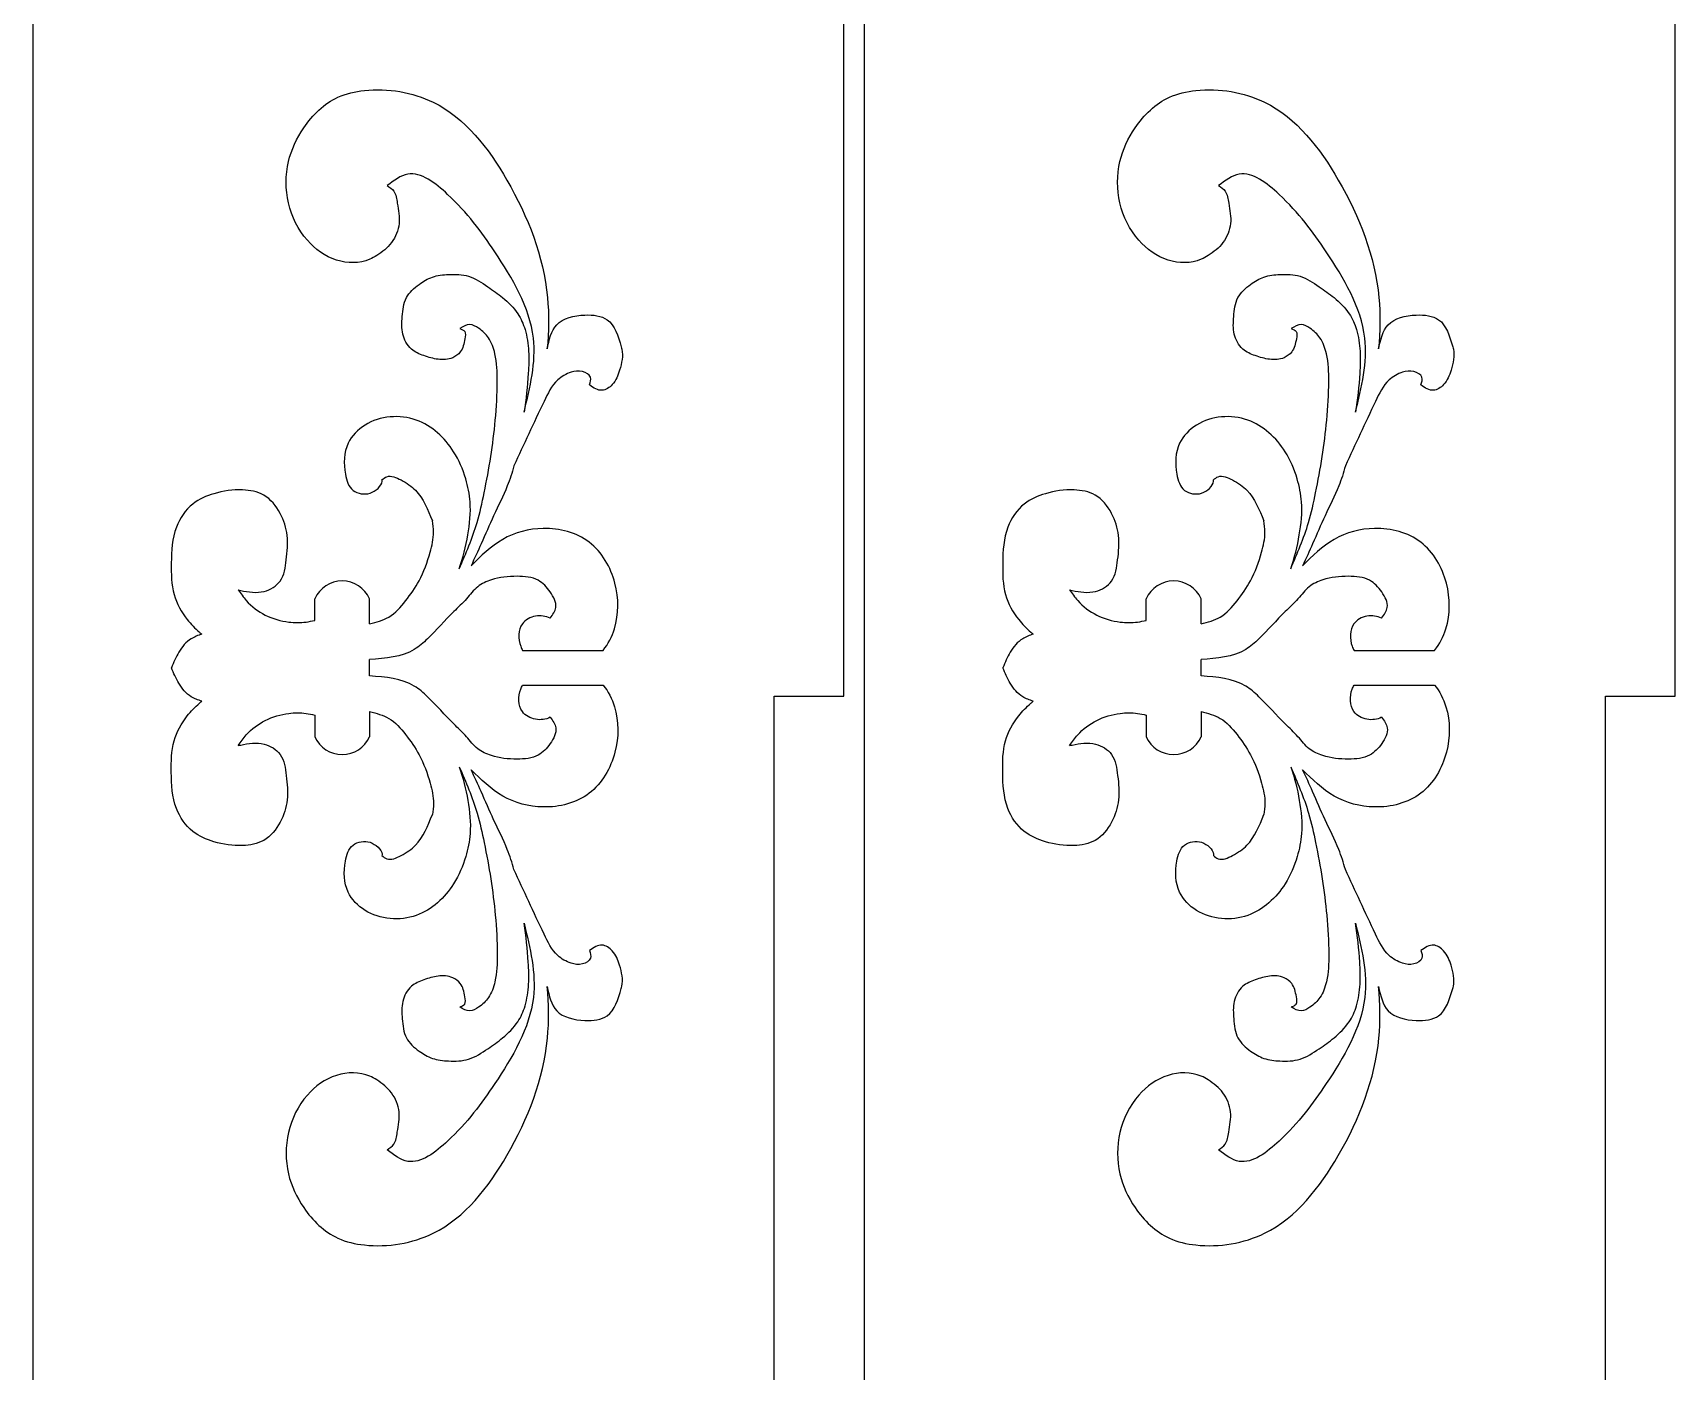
# Model space of a CAD drawing. Header units: millimetres. Extents: x -602 to -167, y 60 to 327.
# Drawn here: x -237.6 to -166.7, y 128 to 185.8 of the extents above; entities that cross this region are included whole.
import ezdxf

# ---------------------------------------------------------------- set-up
doc = ezdxf.new("R2010")
doc.units = ezdxf.units.MM

msp = doc.modelspace()

# ---------------------------------------------------------------- linework, layer by layer
at = {"color": 3, "linetype": 'Continuous', "lineweight": -3}
for p, q in [((-225.46, 160.433), (-225.46, 161.366)), ((-223.091, 160.286), (-223.091, 161.366)), ((-189.571, 160.433), (-189.571, 161.366)), ((-187.203, 160.286), (-187.203, 161.366)), ((-223.091, 158.038), (-223.091, 158.743)), ((-187.203, 158.038), (-187.203, 158.743)), ((-225.46, 156.348), (-225.46, 155.415)), ((-223.091, 156.495), (-223.091, 155.415)), ((-189.571, 156.348), (-189.571, 155.415)), ((-187.203, 156.495), (-187.203, 155.415))]:
    msp.add_line(p, q, dxfattribs=at)
at = {"color": 3, "lineweight": -3}
for p, q in [((-216.487, 159.141), (-213.016, 159.141)), ((-180.599, 159.141), (-177.128, 159.141)), ((-216.487, 157.641), (-213.016, 157.641)), ((-180.599, 157.641), (-177.128, 157.641))]:
    msp.add_line(p, q, dxfattribs=at)
at = {"color": 7, "linetype": 'Continuous', "lineweight": -3}
for points in [[(-205.629, 157.161), (-202.629, 157.161), (-202.629, 232.161), (-205.629, 232.161), (-205.636, 307.467), (-216.576, 314.218), (-218.203, 311.664), (-226.682, 317.136), (-225.086, 319.641), (-237.629, 327.492), (-237.629, 60.329), (-225.086, 68.18), (-226.682, 70.685), (-218.203, 76.157), (-216.576, 73.603), (-205.636, 80.354)], [(-169.74, 157.161), (-166.74, 157.161), (-166.74, 232.161), (-169.74, 232.161), (-169.748, 307.467), (-180.688, 314.218), (-182.314, 311.664), (-190.793, 317.136), (-189.197, 319.641), (-201.74, 327.492), (-201.74, 60.329), (-189.197, 68.18), (-190.793, 70.685), (-182.314, 76.157), (-180.688, 73.603), (-169.748, 80.354)]]:
    msp.add_lwpolyline(points, close=True, dxfattribs=at)
at = {"color": 3, "linetype": 'Continuous', "lineweight": -3}
for centre, start, end in [((-224.276, 160.842), 23.87179, 156.12821), ((-188.387, 160.842), 23.87179, 156.12821), ((-224.276, 155.939), 203.87179, 336.12821), ((-188.387, 155.939), 203.87179, 336.12821)]:
    msp.add_arc(centre, 1.295, start, end, dxfattribs=at)
for points, knots in [([(-222.337, 179.197), (-222.23, 179.124), (-221.968, 178.947), (-221.887, 178.31), (-221.73, 177.562), (-222.084, 176.697), (-222.636, 176.259), (-223.397, 175.824), (-224.614, 175.846), (-225.948, 176.821), (-226.731, 178.41), (-226.731, 180.208), (-225.957, 181.848), (-224.76, 183.031), (-222.717, 183.478), (-219.622, 182.971), (-216.805, 179.306), (-215.318, 175.443), (-215.356, 172.893), (-215.431, 172.153)], [0, 0, 0, 0, 0.0104551, 0.0255941, 0.0503422, 0.0750694, 0.0988631, 0.1084821, 0.1486782, 0.1913846, 0.2420154, 0.2920984, 0.336921, 0.392412, 0.4255277, 0.5099451, 0.6396652, 0.7899166, 0.8522065, 0.8522065, 0.8522065, 0.8522065]), ([(-186.449, 179.197), (-186.342, 179.124), (-186.08, 178.947), (-185.999, 178.31), (-185.842, 177.562), (-186.196, 176.697), (-186.747, 176.259), (-187.509, 175.824), (-188.725, 175.846), (-190.06, 176.821), (-190.842, 178.41), (-190.843, 180.208), (-190.069, 181.848), (-188.872, 183.031), (-186.829, 183.478), (-183.734, 182.971), (-180.917, 179.306), (-179.43, 175.443), (-179.468, 172.893), (-179.543, 172.153)], [0, 0, 0, 0, 0.0104551, 0.0255941, 0.0503422, 0.0750694, 0.0988631, 0.1084821, 0.1486782, 0.1913846, 0.2420154, 0.2920984, 0.336921, 0.392412, 0.4255277, 0.5099451, 0.6396652, 0.7899166, 0.8522065, 0.8522065, 0.8522065, 0.8522065]), ([(-216.426, 169.414), (-216.164, 170.492), (-215.572, 172.932), (-217.539, 176.222), (-219.213, 178.483), (-221.196, 180.059), (-222.043, 179.418), (-222.337, 179.197)], [0, 0, 0, 0, 0.239852, 0.542735, 0.780735, 0.9241, 1, 1, 1, 1]), ([(-180.538, 169.414), (-180.276, 170.492), (-179.684, 172.932), (-181.651, 176.222), (-183.324, 178.483), (-185.308, 180.059), (-186.155, 179.418), (-186.449, 179.197)], [0, 0, 0, 0, 0.239852, 0.542735, 0.780735, 0.9241, 1, 1, 1, 1]), ([(-219.202, 173.029), (-219.116, 172.997), (-218.921, 172.923), (-218.997, 172.468), (-219.088, 172.042), (-219.56, 171.69), (-220.146, 171.669), (-220.741, 171.845), (-221.375, 172.107), (-221.73, 172.79), (-221.686, 173.567), (-221.602, 174.398), (-221.001, 174.929), (-220.381, 175.302), (-219.632, 175.383), (-218.773, 175.358), (-218.025, 174.864), (-217.299, 174.349), (-216.69, 173.756), (-216.327, 172.932), (-216.207, 172.049), (-216.237, 170.847), (-216.345, 169.974), (-216.426, 169.414)], [0, 0, 0, 0, 0.0084563, 0.0192404, 0.0400554, 0.0540599, 0.0757216, 0.0975502, 0.1183685, 0.1440488, 0.1698501, 0.1986138, 0.2258268, 0.248207, 0.2723615, 0.3020978, 0.3344556, 0.361694, 0.3944448, 0.4200565, 0.4528112, 0.4853453, 0.5434327, 0.5434327, 0.5434327, 0.5434327]), ([(-183.314, 173.029), (-183.228, 172.997), (-183.033, 172.923), (-183.109, 172.468), (-183.199, 172.042), (-183.671, 171.69), (-184.257, 171.669), (-184.853, 171.845), (-185.487, 172.107), (-185.842, 172.79), (-185.798, 173.567), (-185.714, 174.398), (-185.112, 174.929), (-184.493, 175.302), (-183.744, 175.383), (-182.884, 175.358), (-182.137, 174.864), (-181.411, 174.349), (-180.802, 173.756), (-180.439, 172.932), (-180.318, 172.049), (-180.348, 170.847), (-180.456, 169.974), (-180.538, 169.414)], [0, 0, 0, 0, 0.0084563, 0.0192404, 0.0400554, 0.0540599, 0.0757216, 0.0975502, 0.1183685, 0.1440488, 0.1698501, 0.1986138, 0.2258268, 0.248207, 0.2723615, 0.3020978, 0.3344556, 0.361694, 0.3944448, 0.4200565, 0.4528112, 0.4853453, 0.5434327, 0.5434327, 0.5434327, 0.5434327]), ([(-219.224, 162.665), (-218.94, 163.322), (-218.482, 164.382), (-218.006, 166.544), (-217.675, 168.576), (-217.56, 170.59), (-217.6, 171.797), (-217.893, 172.622), (-218.318, 173.016), (-218.789, 173.285), (-219.058, 173.118), (-219.202, 173.029)], [0, 0, 0, 0, 0.182712, 0.294926, 0.565473, 0.709148, 0.810943, 0.874058, 0.925165, 0.960062, 1, 1, 1, 1]), ([(-215.431, 172.153), (-215.343, 172.546), (-215.154, 173.389), (-213.909, 173.679), (-212.607, 173.528), (-212.367, 172.707), (-212.229, 172.236)], [0, 0, 0, 0, 0.237638, 0.509806, 0.719427, 1, 1, 1, 1]), ([(-183.336, 162.665), (-183.052, 163.322), (-182.593, 164.382), (-182.118, 166.544), (-181.787, 168.576), (-181.672, 170.59), (-181.711, 171.797), (-182.005, 172.622), (-182.43, 173.016), (-182.901, 173.285), (-183.17, 173.118), (-183.314, 173.029)], [0, 0, 0, 0, 0.182712, 0.294926, 0.565473, 0.709148, 0.810943, 0.874058, 0.925165, 0.960062, 1, 1, 1, 1]), ([(-179.543, 172.153), (-179.455, 172.546), (-179.266, 173.389), (-178.021, 173.679), (-176.719, 173.528), (-176.478, 172.707), (-176.341, 172.236)], [0, 0, 0, 0, 0.237638, 0.509806, 0.719427, 1, 1, 1, 1]), ([(-212.229, 172.236), (-212.218, 172.204), (-212.132, 171.883), (-212.266, 171.285), (-212.515, 170.632), (-213.089, 170.246), (-213.421, 170.471), (-213.602, 170.594)], [0.7639784, 0.7639784, 0.7639784, 0.7639784, 0.7726298, 0.849561, 0.9081699, 0.9499939, 1, 1, 1, 1]), ([(-176.341, 172.236), (-176.33, 172.204), (-176.244, 171.883), (-176.378, 171.285), (-176.627, 170.632), (-177.201, 170.246), (-177.533, 170.471), (-177.714, 170.594)], [0.7639784, 0.7639784, 0.7639784, 0.7639784, 0.7726298, 0.849561, 0.9081699, 0.9499939, 1, 1, 1, 1]), ([(-213.602, 170.594), (-213.564, 170.712), (-213.478, 170.98), (-213.937, 171.234), (-214.459, 171.161), (-215.143, 170.77), (-215.861, 169.27), (-216.439, 168.019), (-216.864, 167.098)], [0, 0, 0, 0, 0.055002, 0.124699, 0.205393, 0.31474, 0.494927, 1, 1, 1, 1]), ([(-177.714, 170.594), (-177.676, 170.712), (-177.589, 170.98), (-178.049, 171.234), (-178.571, 171.161), (-179.255, 170.77), (-179.973, 169.27), (-180.55, 168.019), (-180.976, 167.098)], [0, 0, 0, 0, 0.055002, 0.124699, 0.205393, 0.31474, 0.494927, 1, 1, 1, 1]), ([(-219.224, 162.665), (-219.053, 163.136), (-218.824, 164.091), (-218.685, 165.412), (-218.936, 166.64), (-219.511, 167.999), (-220.981, 169.387), (-223.055, 169.239), (-224.193, 168.052), (-224.232, 166.94), (-223.926, 165.941), (-223.145, 165.823), (-222.832, 166.049), (-222.722, 166.129)], [0.2863783, 0.2863783, 0.2863783, 0.2863783, 0.3636521, 0.4368849, 0.4889549, 0.5549166, 0.663249, 0.7774327, 0.832549, 0.9013956, 0.941117, 0.9791487, 1, 1, 1, 1]), ([(-183.336, 162.665), (-183.164, 163.136), (-182.936, 164.091), (-182.797, 165.412), (-183.047, 166.64), (-183.622, 167.999), (-185.093, 169.387), (-187.166, 169.239), (-188.305, 168.052), (-188.344, 166.94), (-188.037, 165.941), (-187.257, 165.823), (-186.944, 166.049), (-186.833, 166.129)], [0.2863783, 0.2863783, 0.2863783, 0.2863783, 0.3636521, 0.4368849, 0.4889549, 0.5549166, 0.663249, 0.7774327, 0.832549, 0.9013956, 0.941117, 0.9791487, 1, 1, 1, 1]), ([(-222.558, 166.5), (-222.492, 166.553), (-222.255, 166.745), (-221.661, 166.481), (-220.876, 165.949), (-220.581, 165.216), (-220.384, 164.729)], [0, 0, 0, 0, 0.077334, 0.279144, 0.521603, 1, 1, 1, 1]), ([(-216.864, 167.098), (-216.943, 166.805), (-217.181, 166.069), (-217.746, 164.986), (-218.231, 163.822), (-218.562, 163.104), (-218.715, 162.791)], [0.6239658, 0.6239658, 0.6239658, 0.6239658, 0.6551904, 0.7036471, 0.7491045, 0.7849492, 0.7849492, 0.7849492, 0.7849492]), ([(-186.67, 166.5), (-186.604, 166.553), (-186.366, 166.745), (-185.773, 166.481), (-184.988, 165.949), (-184.692, 165.216), (-184.496, 164.729)], [0, 0, 0, 0, 0.077334, 0.279144, 0.521603, 1, 1, 1, 1]), ([(-180.976, 167.098), (-181.055, 166.805), (-181.292, 166.069), (-181.858, 164.986), (-182.343, 163.822), (-182.673, 163.104), (-182.826, 162.791)], [0.6239658, 0.6239658, 0.6239658, 0.6239658, 0.6551904, 0.7036471, 0.7491045, 0.7849492, 0.7849492, 0.7849492, 0.7849492]), ([(-228.77, 161.752), (-228.732, 161.744), (-228.357, 161.662), (-227.699, 161.559), (-226.81, 162.098), (-226.683, 163.092), (-226.577, 164.084), (-226.907, 165.093), (-227.566, 165.93), (-228.688, 166.127), (-229.745, 165.974), (-230.839, 165.501), (-231.599, 164.383), (-231.667, 162.975), (-231.65, 161.569), (-231.091, 160.561), (-230.598, 160.06), (-230.373, 159.868), (-230.34, 159.84)], [0.1985185, 0.1985185, 0.1985185, 0.1985185, 0.2031076, 0.2440641, 0.2772177, 0.3155843, 0.3582114, 0.3986216, 0.4415307, 0.479449, 0.5298033, 0.5708078, 0.6201198, 0.6838334, 0.7389355, 0.7880277, 0.8187197, 0.8239563, 0.8239563, 0.8239563, 0.8239563]), ([(-222.722, 166.129), (-222.639, 166.232), (-222.541, 166.352), (-222.554, 166.481), (-222.558, 166.5)], [0, 0, 0, 0, 0.02675976, 0.03139039, 0.03139039, 0.03139039, 0.03139039]), ([(-192.881, 161.752), (-192.844, 161.744), (-192.468, 161.662), (-191.811, 161.559), (-190.922, 162.098), (-190.795, 163.092), (-190.689, 164.084), (-191.018, 165.093), (-191.678, 165.93), (-192.799, 166.127), (-193.857, 165.974), (-194.951, 165.501), (-195.711, 164.383), (-195.779, 162.975), (-195.762, 161.569), (-195.202, 160.561), (-194.71, 160.06), (-194.485, 159.868), (-194.451, 159.84)], [0.1985185, 0.1985185, 0.1985185, 0.1985185, 0.2031076, 0.2440641, 0.2772177, 0.3155843, 0.3582114, 0.3986216, 0.4415307, 0.479449, 0.5298033, 0.5708078, 0.6201198, 0.6838334, 0.7389355, 0.7880277, 0.8187197, 0.8239563, 0.8239563, 0.8239563, 0.8239563]), ([(-186.833, 166.129), (-186.75, 166.232), (-186.653, 166.352), (-186.666, 166.481), (-186.67, 166.5)], [0, 0, 0, 0, 0.02675976, 0.03139039, 0.03139039, 0.03139039, 0.03139039]), ([(-223.091, 160.286), (-222.801, 160.359), (-222.178, 160.513), (-221.512, 161.281), (-220.875, 162.202), (-220.495, 163.226), (-220.299, 164.114), (-220.352, 164.569), (-220.384, 164.729)], [0, 0, 0, 0, 0.0967524, 0.2077984, 0.3229667, 0.4688046, 0.5659752, 0.6196078, 0.6196078, 0.6196078, 0.6196078]), ([(-187.203, 160.286), (-186.913, 160.359), (-186.29, 160.513), (-185.624, 161.281), (-184.987, 162.202), (-184.607, 163.226), (-184.411, 164.114), (-184.464, 164.569), (-184.496, 164.729)], [0, 0, 0, 0, 0.0967524, 0.2077984, 0.3229667, 0.4688046, 0.5659752, 0.6196078, 0.6196078, 0.6196078, 0.6196078]), ([(-213.016, 159.141), (-212.791, 159.409), (-212.33, 160.345), (-212.334, 162.11), (-213.429, 164.04), (-215.525, 164.577), (-217.424, 164.066), (-218.287, 163.213), (-218.715, 162.791)], [0.4087317, 0.4087317, 0.4087317, 0.4087317, 0.4661794, 0.5740348, 0.6890173, 0.8028114, 0.9023404, 1, 1, 1, 1]), ([(-177.128, 159.141), (-176.903, 159.409), (-176.441, 160.345), (-176.445, 162.11), (-177.54, 164.04), (-179.637, 164.577), (-181.536, 164.066), (-182.399, 163.213), (-182.826, 162.791)], [0.4087317, 0.4087317, 0.4087317, 0.4087317, 0.4661794, 0.5740348, 0.6890173, 0.8028114, 0.9023404, 1, 1, 1, 1]), ([(-215.301, 160.53), (-215.19, 160.679), (-214.926, 161.032), (-215.28, 161.696), (-215.824, 162.284), (-216.808, 162.372), (-217.695, 162.271), (-218.478, 161.922), (-218.907, 161.33), (-219.68, 160.632), (-220.356, 159.836), (-221.464, 158.864), (-222.405, 158.794), (-223.091, 158.743)], [0, 0, 0, 0, 0.049493, 0.117784, 0.186526, 0.27535, 0.381784, 0.444395, 0.512003, 0.58656, 0.742023, 0.811615, 1, 1, 1, 1]), ([(-179.413, 160.53), (-179.302, 160.679), (-179.038, 161.032), (-179.392, 161.696), (-179.935, 162.284), (-180.92, 162.372), (-181.807, 162.271), (-182.589, 161.922), (-183.019, 161.33), (-183.792, 160.632), (-184.468, 159.836), (-185.576, 158.864), (-186.516, 158.794), (-187.203, 158.743)], [0, 0, 0, 0, 0.049493, 0.117784, 0.186526, 0.27535, 0.381784, 0.444395, 0.512003, 0.58656, 0.742023, 0.811615, 1, 1, 1, 1]), ([(-228.77, 161.752), (-228.658, 161.593), (-228.348, 161.153), (-227.615, 160.602), (-226.69, 160.336), (-225.952, 160.326), (-225.584, 160.406), (-225.46, 160.433)], [0, 0, 0, 0, 0.153061, 0.424174, 0.703096, 0.900038, 1, 1, 1, 1]), ([(-192.881, 161.752), (-192.77, 161.593), (-192.46, 161.153), (-191.727, 160.602), (-190.802, 160.336), (-190.063, 160.326), (-189.695, 160.406), (-189.571, 160.433)], [0, 0, 0, 0, 0.153061, 0.424174, 0.703096, 0.900038, 1, 1, 1, 1]), ([(-215.301, 160.53), (-215.483, 160.624), (-215.953, 160.687), (-216.685, 160.29), (-216.688, 159.558), (-216.518, 159.196), (-216.487, 159.141)], [0.0615577, 0.0615577, 0.0615577, 0.0615577, 0.0960766, 0.1321564, 0.1855739, 0.1958014, 0.1958014, 0.1958014, 0.1958014]), ([(-179.413, 160.53), (-179.595, 160.624), (-180.065, 160.687), (-180.797, 160.29), (-180.8, 159.558), (-180.63, 159.196), (-180.599, 159.141)], [0.0615577, 0.0615577, 0.0615577, 0.0615577, 0.0960766, 0.1321564, 0.1855739, 0.1958014, 0.1958014, 0.1958014, 0.1958014]), ([(-230.34, 159.84), (-230.496, 159.784), (-230.904, 159.639), (-231.359, 159.091), (-231.553, 158.619), (-231.647, 158.391)], [0, 0, 0, 0, 0.242895, 0.633402, 1, 1, 1, 1]), ([(-194.451, 159.84), (-194.608, 159.784), (-195.016, 159.639), (-195.47, 159.091), (-195.665, 158.619), (-195.759, 158.391)], [0, 0, 0, 0, 0.242895, 0.633402, 1, 1, 1, 1]), ([(-230.34, 156.942), (-230.496, 156.998), (-230.904, 157.143), (-231.359, 157.691), (-231.553, 158.162), (-231.647, 158.391)], [0, 0, 0, 0, 0.242895, 0.633402, 1, 1, 1, 1]), ([(-194.451, 156.942), (-194.608, 156.998), (-195.016, 157.143), (-195.47, 157.691), (-195.665, 158.162), (-195.759, 158.391)], [0, 0, 0, 0, 0.242895, 0.633402, 1, 1, 1, 1]), ([(-215.301, 156.251), (-215.19, 156.103), (-214.926, 155.75), (-215.28, 155.085), (-215.824, 154.498), (-216.808, 154.41), (-217.695, 154.511), (-218.478, 154.859), (-218.907, 155.451), (-219.68, 156.15), (-220.356, 156.946), (-221.464, 157.918), (-222.405, 157.988), (-223.091, 158.038)], [0, 0, 0, 0, 0.049493, 0.117784, 0.186526, 0.27535, 0.381784, 0.444395, 0.512003, 0.58656, 0.742023, 0.811615, 1, 1, 1, 1]), ([(-213.016, 157.641), (-212.791, 157.373), (-212.33, 156.437), (-212.334, 154.672), (-213.429, 152.742), (-215.525, 152.205), (-217.424, 152.716), (-218.287, 153.569), (-218.715, 153.991)], [0.4087317, 0.4087317, 0.4087317, 0.4087317, 0.4661794, 0.5740348, 0.6890173, 0.8028114, 0.9023404, 1, 1, 1, 1]), ([(-215.301, 156.251), (-215.483, 156.157), (-215.953, 156.095), (-216.685, 156.492), (-216.688, 157.224), (-216.518, 157.586), (-216.487, 157.641)], [0.0615577, 0.0615577, 0.0615577, 0.0615577, 0.0960766, 0.1321564, 0.1855739, 0.1958014, 0.1958014, 0.1958014, 0.1958014]), ([(-179.413, 156.251), (-179.302, 156.103), (-179.038, 155.75), (-179.392, 155.085), (-179.935, 154.498), (-180.92, 154.41), (-181.807, 154.511), (-182.589, 154.859), (-183.019, 155.451), (-183.792, 156.15), (-184.468, 156.946), (-185.576, 157.918), (-186.516, 157.988), (-187.203, 158.038)], [0, 0, 0, 0, 0.049493, 0.117784, 0.186526, 0.27535, 0.381784, 0.444395, 0.512003, 0.58656, 0.742023, 0.811615, 1, 1, 1, 1]), ([(-177.128, 157.641), (-176.903, 157.373), (-176.441, 156.437), (-176.445, 154.672), (-177.54, 152.742), (-179.637, 152.205), (-181.536, 152.716), (-182.399, 153.569), (-182.826, 153.991)], [0.4087317, 0.4087317, 0.4087317, 0.4087317, 0.4661794, 0.5740348, 0.6890173, 0.8028114, 0.9023404, 1, 1, 1, 1]), ([(-179.413, 156.251), (-179.595, 156.157), (-180.065, 156.095), (-180.797, 156.492), (-180.8, 157.224), (-180.63, 157.586), (-180.599, 157.641)], [0.0615577, 0.0615577, 0.0615577, 0.0615577, 0.0960766, 0.1321564, 0.1855739, 0.1958014, 0.1958014, 0.1958014, 0.1958014]), ([(-228.77, 155.029), (-228.732, 155.038), (-228.357, 155.119), (-227.699, 155.223), (-226.81, 154.684), (-226.683, 153.69), (-226.577, 152.698), (-226.907, 151.689), (-227.566, 150.852), (-228.688, 150.655), (-229.745, 150.808), (-230.839, 151.281), (-231.599, 152.399), (-231.667, 153.807), (-231.65, 155.212), (-231.091, 156.221), (-230.598, 156.722), (-230.373, 156.914), (-230.34, 156.942)], [0.1985185, 0.1985185, 0.1985185, 0.1985185, 0.2031076, 0.2440641, 0.2772177, 0.3155843, 0.3582114, 0.3986216, 0.4415307, 0.479449, 0.5298033, 0.5708078, 0.6201198, 0.6838334, 0.7389355, 0.7880277, 0.8187197, 0.8239563, 0.8239563, 0.8239563, 0.8239563]), ([(-192.881, 155.029), (-192.844, 155.038), (-192.468, 155.119), (-191.811, 155.223), (-190.922, 154.684), (-190.795, 153.69), (-190.689, 152.698), (-191.018, 151.689), (-191.678, 150.852), (-192.799, 150.655), (-193.857, 150.808), (-194.951, 151.281), (-195.711, 152.399), (-195.779, 153.807), (-195.762, 155.212), (-195.202, 156.221), (-194.71, 156.722), (-194.485, 156.914), (-194.451, 156.942)], [0.1985185, 0.1985185, 0.1985185, 0.1985185, 0.2031076, 0.2440641, 0.2772177, 0.3155843, 0.3582114, 0.3986216, 0.4415307, 0.479449, 0.5298033, 0.5708078, 0.6201198, 0.6838334, 0.7389355, 0.7880277, 0.8187197, 0.8239563, 0.8239563, 0.8239563, 0.8239563]), ([(-228.77, 155.029), (-228.658, 155.188), (-228.348, 155.629), (-227.615, 156.18), (-226.69, 156.446), (-225.952, 156.456), (-225.584, 156.375), (-225.46, 156.348)], [0, 0, 0, 0, 0.153061, 0.424174, 0.703096, 0.900038, 1, 1, 1, 1]), ([(-223.091, 156.495), (-222.801, 156.423), (-222.178, 156.269), (-221.512, 155.501), (-220.875, 154.58), (-220.495, 153.556), (-220.299, 152.667), (-220.352, 152.213), (-220.384, 152.053)], [0, 0, 0, 0, 0.0967524, 0.2077984, 0.3229667, 0.4688046, 0.5659752, 0.6196078, 0.6196078, 0.6196078, 0.6196078]), ([(-192.881, 155.029), (-192.77, 155.188), (-192.46, 155.629), (-191.727, 156.18), (-190.802, 156.446), (-190.063, 156.456), (-189.695, 156.375), (-189.571, 156.348)], [0, 0, 0, 0, 0.153061, 0.424174, 0.703096, 0.900038, 1, 1, 1, 1]), ([(-187.203, 156.495), (-186.913, 156.423), (-186.29, 156.269), (-185.624, 155.501), (-184.987, 154.58), (-184.607, 153.556), (-184.411, 152.667), (-184.464, 152.213), (-184.496, 152.053)], [0, 0, 0, 0, 0.0967524, 0.2077984, 0.3229667, 0.4688046, 0.5659752, 0.6196078, 0.6196078, 0.6196078, 0.6196078]), ([(-219.224, 154.117), (-219.053, 153.646), (-218.824, 152.691), (-218.685, 151.37), (-218.936, 150.142), (-219.511, 148.783), (-220.981, 147.395), (-223.055, 147.543), (-224.193, 148.73), (-224.232, 149.842), (-223.926, 150.841), (-223.145, 150.959), (-222.832, 150.733), (-222.722, 150.653)], [0.2863783, 0.2863783, 0.2863783, 0.2863783, 0.3636521, 0.4368849, 0.4889549, 0.5549166, 0.663249, 0.7774327, 0.832549, 0.9013956, 0.941117, 0.9791487, 1, 1, 1, 1]), ([(-219.224, 154.117), (-218.94, 153.46), (-218.482, 152.399), (-218.006, 150.238), (-217.675, 148.206), (-217.56, 146.192), (-217.6, 144.985), (-217.893, 144.16), (-218.318, 143.765), (-218.789, 143.497), (-219.058, 143.664), (-219.202, 143.753)], [0, 0, 0, 0, 0.182712, 0.294926, 0.565473, 0.709148, 0.810943, 0.874058, 0.925165, 0.960062, 1, 1, 1, 1]), ([(-216.864, 149.684), (-216.943, 149.977), (-217.181, 150.712), (-217.746, 151.796), (-218.231, 152.96), (-218.562, 153.678), (-218.715, 153.991)], [0.6239658, 0.6239658, 0.6239658, 0.6239658, 0.6551904, 0.7036471, 0.7491045, 0.7849492, 0.7849492, 0.7849492, 0.7849492]), ([(-183.336, 154.117), (-183.164, 153.646), (-182.936, 152.691), (-182.797, 151.37), (-183.047, 150.142), (-183.622, 148.783), (-185.093, 147.395), (-187.166, 147.543), (-188.305, 148.73), (-188.344, 149.842), (-188.037, 150.841), (-187.257, 150.959), (-186.944, 150.733), (-186.833, 150.653)], [0.2863783, 0.2863783, 0.2863783, 0.2863783, 0.3636521, 0.4368849, 0.4889549, 0.5549166, 0.663249, 0.7774327, 0.832549, 0.9013956, 0.941117, 0.9791487, 1, 1, 1, 1]), ([(-183.336, 154.117), (-183.052, 153.46), (-182.593, 152.399), (-182.118, 150.238), (-181.787, 148.206), (-181.672, 146.192), (-181.711, 144.985), (-182.005, 144.16), (-182.43, 143.765), (-182.901, 143.497), (-183.17, 143.664), (-183.314, 143.753)], [0, 0, 0, 0, 0.182712, 0.294926, 0.565473, 0.709148, 0.810943, 0.874058, 0.925165, 0.960062, 1, 1, 1, 1]), ([(-180.976, 149.684), (-181.055, 149.977), (-181.292, 150.712), (-181.858, 151.796), (-182.343, 152.96), (-182.673, 153.678), (-182.826, 153.991)], [0.6239658, 0.6239658, 0.6239658, 0.6239658, 0.6551904, 0.7036471, 0.7491045, 0.7849492, 0.7849492, 0.7849492, 0.7849492]), ([(-222.558, 150.282), (-222.492, 150.229), (-222.255, 150.037), (-221.661, 150.301), (-220.876, 150.832), (-220.581, 151.566), (-220.384, 152.053)], [0, 0, 0, 0, 0.077334, 0.279144, 0.521603, 1, 1, 1, 1]), ([(-186.67, 150.282), (-186.604, 150.229), (-186.366, 150.037), (-185.773, 150.301), (-184.988, 150.832), (-184.692, 151.566), (-184.496, 152.053)], [0, 0, 0, 0, 0.077334, 0.279144, 0.521603, 1, 1, 1, 1]), ([(-222.722, 150.653), (-222.639, 150.55), (-222.541, 150.43), (-222.554, 150.301), (-222.558, 150.282)], [0, 0, 0, 0, 0.02675976, 0.03139039, 0.03139039, 0.03139039, 0.03139039]), ([(-186.833, 150.653), (-186.75, 150.55), (-186.653, 150.43), (-186.666, 150.301), (-186.67, 150.282)], [0, 0, 0, 0, 0.02675976, 0.03139039, 0.03139039, 0.03139039, 0.03139039]), ([(-213.602, 146.188), (-213.564, 146.07), (-213.478, 145.802), (-213.937, 145.548), (-214.459, 145.621), (-215.143, 146.012), (-215.861, 147.512), (-216.439, 148.762), (-216.864, 149.684)], [0, 0, 0, 0, 0.055002, 0.124699, 0.205393, 0.31474, 0.494927, 1, 1, 1, 1]), ([(-177.714, 146.188), (-177.676, 146.07), (-177.589, 145.802), (-178.049, 145.548), (-178.571, 145.621), (-179.255, 146.012), (-179.973, 147.512), (-180.55, 148.762), (-180.976, 149.684)], [0, 0, 0, 0, 0.055002, 0.124699, 0.205393, 0.31474, 0.494927, 1, 1, 1, 1]), ([(-216.426, 147.368), (-216.164, 146.29), (-215.572, 143.85), (-217.539, 140.56), (-219.213, 138.299), (-221.196, 136.723), (-222.043, 137.364), (-222.337, 137.585)], [0, 0, 0, 0, 0.239852, 0.542735, 0.780735, 0.9241, 1, 1, 1, 1]), ([(-219.202, 143.753), (-219.116, 143.785), (-218.921, 143.859), (-218.997, 144.313), (-219.088, 144.74), (-219.56, 145.092), (-220.146, 145.113), (-220.741, 144.937), (-221.375, 144.675), (-221.73, 143.992), (-221.686, 143.215), (-221.602, 142.384), (-221.001, 141.853), (-220.381, 141.479), (-219.632, 141.399), (-218.773, 141.424), (-218.025, 141.918), (-217.299, 142.432), (-216.69, 143.025), (-216.327, 143.85), (-216.207, 144.733), (-216.237, 145.935), (-216.345, 146.807), (-216.426, 147.368)], [0, 0, 0, 0, 0.0084563, 0.0192404, 0.0400554, 0.0540599, 0.0757216, 0.0975502, 0.1183685, 0.1440488, 0.1698501, 0.1986138, 0.2258268, 0.248207, 0.2723615, 0.3020978, 0.3344556, 0.361694, 0.3944448, 0.4200565, 0.4528112, 0.4853453, 0.5434327, 0.5434327, 0.5434327, 0.5434327]), ([(-180.538, 147.368), (-180.276, 146.29), (-179.684, 143.85), (-181.651, 140.56), (-183.324, 138.299), (-185.308, 136.723), (-186.155, 137.364), (-186.449, 137.585)], [0, 0, 0, 0, 0.239852, 0.542735, 0.780735, 0.9241, 1, 1, 1, 1]), ([(-183.314, 143.753), (-183.228, 143.785), (-183.033, 143.859), (-183.109, 144.313), (-183.199, 144.74), (-183.671, 145.092), (-184.257, 145.113), (-184.853, 144.937), (-185.487, 144.675), (-185.842, 143.992), (-185.798, 143.215), (-185.714, 142.384), (-185.112, 141.853), (-184.493, 141.479), (-183.744, 141.399), (-182.884, 141.424), (-182.137, 141.918), (-181.411, 142.432), (-180.802, 143.025), (-180.439, 143.85), (-180.318, 144.733), (-180.348, 145.935), (-180.456, 146.807), (-180.538, 147.368)], [0, 0, 0, 0, 0.0084563, 0.0192404, 0.0400554, 0.0540599, 0.0757216, 0.0975502, 0.1183685, 0.1440488, 0.1698501, 0.1986138, 0.2258268, 0.248207, 0.2723615, 0.3020978, 0.3344556, 0.361694, 0.3944448, 0.4200565, 0.4528112, 0.4853453, 0.5434327, 0.5434327, 0.5434327, 0.5434327]), ([(-212.229, 144.545), (-212.218, 144.578), (-212.132, 144.899), (-212.266, 145.497), (-212.515, 146.15), (-213.089, 146.536), (-213.421, 146.311), (-213.602, 146.188)], [0.7639784, 0.7639784, 0.7639784, 0.7639784, 0.7726298, 0.849561, 0.9081699, 0.9499939, 1, 1, 1, 1]), ([(-176.341, 144.545), (-176.33, 144.578), (-176.244, 144.899), (-176.378, 145.497), (-176.627, 146.15), (-177.201, 146.536), (-177.533, 146.311), (-177.714, 146.188)], [0.7639784, 0.7639784, 0.7639784, 0.7639784, 0.7726298, 0.849561, 0.9081699, 0.9499939, 1, 1, 1, 1]), ([(-222.337, 137.585), (-222.23, 137.658), (-221.968, 137.835), (-221.887, 138.472), (-221.73, 139.22), (-222.084, 140.085), (-222.636, 140.523), (-223.397, 140.958), (-224.614, 140.936), (-225.948, 139.96), (-226.731, 138.372), (-226.731, 136.574), (-225.957, 134.934), (-224.76, 133.751), (-222.717, 133.304), (-219.622, 133.811), (-216.805, 137.476), (-215.318, 141.339), (-215.356, 143.889), (-215.431, 144.629)], [0, 0, 0, 0, 0.0104551, 0.0255941, 0.0503422, 0.0750694, 0.0988631, 0.1084821, 0.1486782, 0.1913846, 0.2420154, 0.2920984, 0.336921, 0.392412, 0.4255277, 0.5099451, 0.6396652, 0.7899166, 0.8522065, 0.8522065, 0.8522065, 0.8522065]), ([(-215.431, 144.629), (-215.343, 144.236), (-215.154, 143.393), (-213.909, 143.102), (-212.607, 143.254), (-212.367, 144.075), (-212.229, 144.545)], [0, 0, 0, 0, 0.237638, 0.509806, 0.719427, 1, 1, 1, 1]), ([(-186.449, 137.585), (-186.342, 137.658), (-186.08, 137.835), (-185.999, 138.472), (-185.842, 139.22), (-186.196, 140.085), (-186.747, 140.523), (-187.509, 140.958), (-188.725, 140.936), (-190.06, 139.96), (-190.842, 138.372), (-190.843, 136.574), (-190.069, 134.934), (-188.872, 133.751), (-186.829, 133.304), (-183.734, 133.811), (-180.917, 137.476), (-179.43, 141.339), (-179.468, 143.889), (-179.543, 144.629)], [0, 0, 0, 0, 0.0104551, 0.0255941, 0.0503422, 0.0750694, 0.0988631, 0.1084821, 0.1486782, 0.1913846, 0.2420154, 0.2920984, 0.336921, 0.392412, 0.4255277, 0.5099451, 0.6396652, 0.7899166, 0.8522065, 0.8522065, 0.8522065, 0.8522065]), ([(-179.543, 144.629), (-179.455, 144.236), (-179.266, 143.393), (-178.021, 143.102), (-176.719, 143.254), (-176.478, 144.075), (-176.341, 144.545)], [0, 0, 0, 0, 0.237638, 0.509806, 0.719427, 1, 1, 1, 1])]:
    msp.add_open_spline(points, degree=3, knots=knots, dxfattribs=at)

doc.saveas('drawing.dxf')
